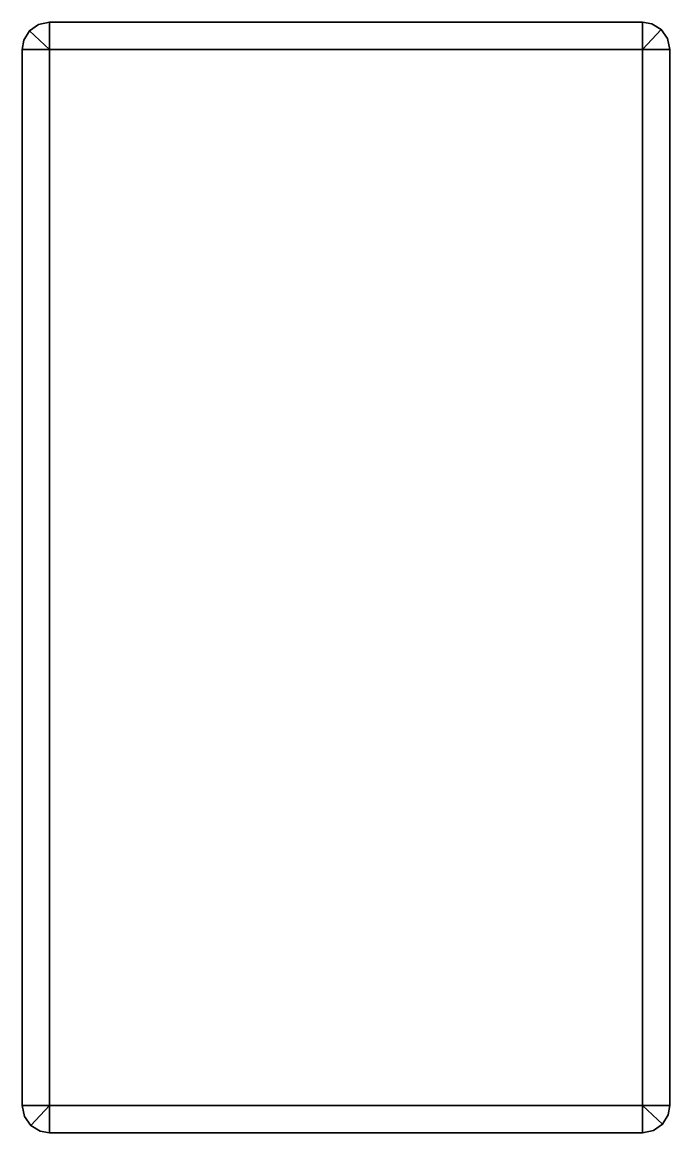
# Model space of a CAD drawing. Extents: x -3 to 87.8, y -49.1 to 16.1.
# Drawn here: x -2.95 to 2.95, y -5.06 to 5.06 of the extents above; entities that cross this region are included whole.
import ezdxf

# ---------------------------------------------------------------- set-up
doc = ezdxf.new("R2010")
doc.units = 0
for name, color, linetype in [('0-THE_FOOL', 253, 'CONTINUOUS'), ('1-THE_MAGICIAN', 253, 'CONTINUOUS'), ('10-WHEEL_OF_FORTUNE', 253, 'CONTINUOUS'), ('11-JUSTICE', 253, 'CONTINUOUS'), ('12-THE_HANGED_MAN', 253, 'CONTINUOUS'), ('13-DEATH', 253, 'CONTINUOUS'), ('14-TEMPERANCE', 253, 'CONTINUOUS'), ('15-THE_DEVIL', 253, 'CONTINUOUS'), ('16-THE_TOWER', 253, 'CONTINUOUS'), ('17-THE_STAR', 253, 'CONTINUOUS'), ('18-THE_MOON', 253, 'CONTINUOUS'), ('19-THE_SUN', 253, 'CONTINUOUS'), ('2-THE_HIGH_PRIESTESS', 253, 'CONTINUOUS'), ('20-JUDGEMENT', 253, 'CONTINUOUS'), ('3-THE_EMPRESS', 253, 'CONTINUOUS'), ('4-THE_EMPEROR', 253, 'CONTINUOUS'), ('5-THE_HIEROPHANT', 253, 'CONTINUOUS'), ('6-THE_LOVERS', 253, 'CONTINUOUS'), ('7-THE_CHARIOT', 253, 'CONTINUOUS'), ('8-STRENGTH', 253, 'CONTINUOUS'), ('9-THE_HERMIT', 253, 'CONTINUOUS')]:
    doc.layers.add(name, color=color, linetype=linetype)

msp = doc.modelspace()

# ---------------------------------------------------------------- meshes
at = {"layer": '0-THE_FOOL'}
mesh = msp.add_polyface(dxfattribs=at)
corners = [(-2.7, -5.0615, 0.03), (-2.9288, -4.9125, 0.03), (2.8714, 4.9937), (2.7865, 5.0462), (2.7, -5.0615, 0.03), (-2.8822, 4.9829, 0.03), (-2.7, 5.0615), (-2.801, 5.0403), (-2.8822, 4.9829), (-2.9347, 4.898), (2.801, -5.0403, 0.03), (2.8822, -4.9829, 0.03), (2.9347, -4.898, 0.03), (-2.8714, -4.9937, 0.03), (2.95, 4.8115), (-2.7865, -5.0462), (-2.7, -5.0615), (2.9288, 4.9125), (2.7, 5.0615), (-2.95, 4.8115, 0.03), (2.8822, -4.9829), (2.9347, -4.898), (-2.95, 4.8115), (2.95, -4.8115, 0.03), (-2.95, -4.8115), (-2.9288, -4.9125), (-2.8714, -4.9937), (2.7865, 5.0462, 0.03), (2.7, 5.0615, 0.03), (-2.9347, 4.898, 0.03), (-2.7865, -5.0462, 0.03), (-2.801, 5.0403, 0.03), (2.7, -5.0615), (2.801, -5.0403), (2.95, -4.8115), (2.95, 4.8115, 0.03), (-2.95, -4.8115, 0.03), (2.9288, 4.9125, 0.03), (2.8714, 4.9937, 0.03), (-2.7, 5.0615, 0.03), (2.7, 4.8115), (2.7, 4.8115, 0.03), (2.7, -4.8115, 0.03), (2.7, -4.8115), (-2.7, 4.8115, 0.03), (-2.7, 4.8115), (-2.7, -4.8115), (-2.7, -4.8115, 0.03)]
mesh.append_faces([[corners[k] for k in face] for face in [(14, 35, 37, 17), (17, 37, 38, 2), (2, 38, 27, 3), (3, 27, 28, 18), (18, 28, 39, 6), (45, 22, 24, 46), (6, 39, 31, 7), (7, 31, 5, 8), (8, 5, 29, 9), (9, 29, 19, 22), (22, 19, 36, 24), (37, 35, 41, 38), (24, 36, 1, 25), (25, 1, 13, 26), (26, 13, 30, 15), (15, 30, 0, 16), (16, 0, 4, 32), (41, 28, 27, 38), (32, 4, 10, 33), (33, 10, 11, 20), (20, 11, 12, 21), (21, 12, 23, 34), (34, 23, 35, 14), (43, 34, 14, 40), (40, 2, 3, 18), (42, 47, 44, 41), (46, 43, 40, 45), (43, 32, 33, 20), (43, 20, 21, 34), (18, 6, 45, 40), (47, 36, 19, 44), (44, 19, 29, 5), (41, 44, 39, 28), (44, 5, 31, 39), (40, 14, 17, 2), (46, 26, 15, 16), (42, 23, 12, 11), (43, 46, 16, 32), (46, 24, 25, 26), (35, 23, 42, 41), (42, 11, 10, 4), (4, 0, 47, 42), (45, 6, 7, 8), (45, 8, 9, 22), (47, 0, 30, 13), (47, 13, 1, 36)]])
at = {"layer": '1-THE_MAGICIAN'}
mesh = msp.add_polyface(dxfattribs=at)
corners = [(-2.7, -5.0615, 0.03), (-2.9288, -4.9125, 0.03), (2.8714, 4.9937), (2.7865, 5.0462), (2.7, -5.0615, 0.03), (-2.8822, 4.9829, 0.03), (-2.7, 5.0615), (-2.801, 5.0403), (-2.8822, 4.9829), (-2.9347, 4.898), (2.801, -5.0403, 0.03), (2.8822, -4.9829, 0.03), (2.9347, -4.898, 0.03), (-2.8714, -4.9937, 0.03), (2.95, 4.8115), (-2.7865, -5.0462), (-2.7, -5.0615), (2.9288, 4.9125), (2.7, 5.0615), (-2.95, 4.8115, 0.03), (2.8822, -4.9829), (2.9347, -4.898), (-2.95, 4.8115), (2.95, -4.8115, 0.03), (-2.95, -4.8115), (-2.9288, -4.9125), (-2.8714, -4.9937), (2.7865, 5.0462, 0.03), (2.7, 5.0615, 0.03), (-2.9347, 4.898, 0.03), (-2.7865, -5.0462, 0.03), (-2.801, 5.0403, 0.03), (2.7, -5.0615), (2.801, -5.0403), (2.95, -4.8115), (2.95, 4.8115, 0.03), (-2.95, -4.8115, 0.03), (2.9288, 4.9125, 0.03), (2.8714, 4.9937, 0.03), (-2.7, 5.0615, 0.03), (2.7, 4.8115), (2.7, 4.8115, 0.03), (2.7, -4.8115, 0.03), (2.7, -4.8115), (-2.7, 4.8115, 0.03), (-2.7, 4.8115), (-2.7, -4.8115), (-2.7, -4.8115, 0.03)]
mesh.append_faces([[corners[k] for k in face] for face in [(14, 35, 37, 17), (17, 37, 38, 2), (2, 38, 27, 3), (3, 27, 28, 18), (18, 28, 39, 6), (45, 22, 24, 46), (6, 39, 31, 7), (7, 31, 5, 8), (8, 5, 29, 9), (9, 29, 19, 22), (22, 19, 36, 24), (37, 35, 41, 38), (24, 36, 1, 25), (25, 1, 13, 26), (26, 13, 30, 15), (15, 30, 0, 16), (16, 0, 4, 32), (41, 28, 27, 38), (32, 4, 10, 33), (33, 10, 11, 20), (20, 11, 12, 21), (21, 12, 23, 34), (34, 23, 35, 14), (43, 34, 14, 40), (40, 2, 3, 18), (42, 47, 44, 41), (46, 43, 40, 45), (43, 32, 33, 20), (43, 20, 21, 34), (18, 6, 45, 40), (47, 36, 19, 44), (44, 19, 29, 5), (41, 44, 39, 28), (44, 5, 31, 39), (40, 14, 17, 2), (46, 26, 15, 16), (42, 23, 12, 11), (43, 46, 16, 32), (46, 24, 25, 26), (35, 23, 42, 41), (42, 11, 10, 4), (4, 0, 47, 42), (45, 6, 7, 8), (45, 8, 9, 22), (47, 0, 30, 13), (47, 13, 1, 36)]])
at = {"layer": '10-WHEEL_OF_FORTUNE'}
mesh = msp.add_polyface(dxfattribs=at)
corners = [(-2.7, -5.0615, 0.03), (-2.9288, -4.9125, 0.03), (2.8714, 4.9937), (2.7865, 5.0462), (2.7, -5.0615, 0.03), (-2.8822, 4.9829, 0.03), (-2.7, 5.0615), (-2.801, 5.0403), (-2.8822, 4.9829), (-2.9347, 4.898), (2.801, -5.0403, 0.03), (2.8822, -4.9829, 0.03), (2.9347, -4.898, 0.03), (-2.8714, -4.9937, 0.03), (2.95, 4.8115), (-2.7865, -5.0462), (-2.7, -5.0615), (2.9288, 4.9125), (2.7, 5.0615), (-2.95, 4.8115, 0.03), (2.8822, -4.9829), (2.9347, -4.898), (-2.95, 4.8115), (2.95, -4.8115, 0.03), (-2.95, -4.8115), (-2.9288, -4.9125), (-2.8714, -4.9937), (2.7865, 5.0462, 0.03), (2.7, 5.0615, 0.03), (-2.9347, 4.898, 0.03), (-2.7865, -5.0462, 0.03), (-2.801, 5.0403, 0.03), (2.7, -5.0615), (2.801, -5.0403), (2.95, -4.8115), (2.95, 4.8115, 0.03), (-2.95, -4.8115, 0.03), (2.9288, 4.9125, 0.03), (2.8714, 4.9937, 0.03), (-2.7, 5.0615, 0.03), (2.7, 4.8115), (2.7, 4.8115, 0.03), (2.7, -4.8115, 0.03), (2.7, -4.8115), (-2.7, 4.8115, 0.03), (-2.7, 4.8115), (-2.7, -4.8115), (-2.7, -4.8115, 0.03)]
mesh.append_faces([[corners[k] for k in face] for face in [(14, 35, 37, 17), (17, 37, 38, 2), (2, 38, 27, 3), (3, 27, 28, 18), (18, 28, 39, 6), (45, 22, 24, 46), (6, 39, 31, 7), (7, 31, 5, 8), (8, 5, 29, 9), (9, 29, 19, 22), (22, 19, 36, 24), (37, 35, 41, 38), (24, 36, 1, 25), (25, 1, 13, 26), (26, 13, 30, 15), (15, 30, 0, 16), (16, 0, 4, 32), (41, 28, 27, 38), (32, 4, 10, 33), (33, 10, 11, 20), (20, 11, 12, 21), (21, 12, 23, 34), (34, 23, 35, 14), (43, 34, 14, 40), (40, 2, 3, 18), (42, 47, 44, 41), (46, 43, 40, 45), (43, 32, 33, 20), (43, 20, 21, 34), (18, 6, 45, 40), (47, 36, 19, 44), (44, 19, 29, 5), (41, 44, 39, 28), (44, 5, 31, 39), (40, 14, 17, 2), (46, 26, 15, 16), (42, 23, 12, 11), (43, 46, 16, 32), (46, 24, 25, 26), (35, 23, 42, 41), (42, 11, 10, 4), (4, 0, 47, 42), (45, 6, 7, 8), (45, 8, 9, 22), (47, 0, 30, 13), (47, 13, 1, 36)]])
at = {"layer": '11-JUSTICE'}
mesh = msp.add_polyface(dxfattribs=at)
corners = [(-2.7, -5.0615, 0.03), (-2.9288, -4.9125, 0.03), (2.8714, 4.9937), (2.7865, 5.0462), (2.7, -5.0615, 0.03), (-2.8822, 4.9829, 0.03), (-2.7, 5.0615), (-2.801, 5.0403), (-2.8822, 4.9829), (-2.9347, 4.898), (2.801, -5.0403, 0.03), (2.8822, -4.9829, 0.03), (2.9347, -4.898, 0.03), (-2.8714, -4.9937, 0.03), (2.95, 4.8115), (-2.7865, -5.0462), (-2.7, -5.0615), (2.9288, 4.9125), (2.7, 5.0615), (-2.95, 4.8115, 0.03), (2.8822, -4.9829), (2.9347, -4.898), (-2.95, 4.8115), (2.95, -4.8115, 0.03), (-2.95, -4.8115), (-2.9288, -4.9125), (-2.8714, -4.9937), (2.7865, 5.0462, 0.03), (2.7, 5.0615, 0.03), (-2.9347, 4.898, 0.03), (-2.7865, -5.0462, 0.03), (-2.801, 5.0403, 0.03), (2.7, -5.0615), (2.801, -5.0403), (2.95, -4.8115), (2.95, 4.8115, 0.03), (-2.95, -4.8115, 0.03), (2.9288, 4.9125, 0.03), (2.8714, 4.9937, 0.03), (-2.7, 5.0615, 0.03), (2.7, 4.8115), (2.7, 4.8115, 0.03), (2.7, -4.8115, 0.03), (2.7, -4.8115), (-2.7, 4.8115, 0.03), (-2.7, 4.8115), (-2.7, -4.8115), (-2.7, -4.8115, 0.03)]
mesh.append_faces([[corners[k] for k in face] for face in [(14, 35, 37, 17), (17, 37, 38, 2), (2, 38, 27, 3), (3, 27, 28, 18), (18, 28, 39, 6), (45, 22, 24, 46), (6, 39, 31, 7), (7, 31, 5, 8), (8, 5, 29, 9), (9, 29, 19, 22), (22, 19, 36, 24), (37, 35, 41, 38), (24, 36, 1, 25), (25, 1, 13, 26), (26, 13, 30, 15), (15, 30, 0, 16), (16, 0, 4, 32), (41, 28, 27, 38), (32, 4, 10, 33), (33, 10, 11, 20), (20, 11, 12, 21), (21, 12, 23, 34), (34, 23, 35, 14), (43, 34, 14, 40), (40, 2, 3, 18), (42, 47, 44, 41), (46, 43, 40, 45), (43, 32, 33, 20), (43, 20, 21, 34), (18, 6, 45, 40), (47, 36, 19, 44), (44, 19, 29, 5), (41, 44, 39, 28), (44, 5, 31, 39), (40, 14, 17, 2), (46, 26, 15, 16), (42, 23, 12, 11), (43, 46, 16, 32), (46, 24, 25, 26), (35, 23, 42, 41), (42, 11, 10, 4), (4, 0, 47, 42), (45, 6, 7, 8), (45, 8, 9, 22), (47, 0, 30, 13), (47, 13, 1, 36)]])
at = {"layer": '12-THE_HANGED_MAN'}
mesh = msp.add_polyface(dxfattribs=at)
corners = [(-2.7, -5.0615, 0.03), (-2.9288, -4.9125, 0.03), (2.8714, 4.9937), (2.7865, 5.0462), (2.7, -5.0615, 0.03), (-2.8822, 4.9829, 0.03), (-2.7, 5.0615), (-2.801, 5.0403), (-2.8822, 4.9829), (-2.9347, 4.898), (2.801, -5.0403, 0.03), (2.8822, -4.9829, 0.03), (2.9347, -4.898, 0.03), (-2.8714, -4.9937, 0.03), (2.95, 4.8115), (-2.7865, -5.0462), (-2.7, -5.0615), (2.9288, 4.9125), (2.7, 5.0615), (-2.95, 4.8115, 0.03), (2.8822, -4.9829), (2.9347, -4.898), (-2.95, 4.8115), (2.95, -4.8115, 0.03), (-2.95, -4.8115), (-2.9288, -4.9125), (-2.8714, -4.9937), (2.7865, 5.0462, 0.03), (2.7, 5.0615, 0.03), (-2.9347, 4.898, 0.03), (-2.7865, -5.0462, 0.03), (-2.801, 5.0403, 0.03), (2.7, -5.0615), (2.801, -5.0403), (2.95, -4.8115), (2.95, 4.8115, 0.03), (-2.95, -4.8115, 0.03), (2.9288, 4.9125, 0.03), (2.8714, 4.9937, 0.03), (-2.7, 5.0615, 0.03), (2.7, 4.8115), (2.7, 4.8115, 0.03), (2.7, -4.8115, 0.03), (2.7, -4.8115), (-2.7, 4.8115, 0.03), (-2.7, 4.8115), (-2.7, -4.8115), (-2.7, -4.8115, 0.03)]
mesh.append_faces([[corners[k] for k in face] for face in [(14, 35, 37, 17), (17, 37, 38, 2), (2, 38, 27, 3), (3, 27, 28, 18), (18, 28, 39, 6), (45, 22, 24, 46), (6, 39, 31, 7), (7, 31, 5, 8), (8, 5, 29, 9), (9, 29, 19, 22), (22, 19, 36, 24), (37, 35, 41, 38), (24, 36, 1, 25), (25, 1, 13, 26), (26, 13, 30, 15), (15, 30, 0, 16), (16, 0, 4, 32), (41, 28, 27, 38), (32, 4, 10, 33), (33, 10, 11, 20), (20, 11, 12, 21), (21, 12, 23, 34), (34, 23, 35, 14), (43, 34, 14, 40), (40, 2, 3, 18), (42, 47, 44, 41), (46, 43, 40, 45), (43, 32, 33, 20), (43, 20, 21, 34), (18, 6, 45, 40), (47, 36, 19, 44), (44, 19, 29, 5), (41, 44, 39, 28), (44, 5, 31, 39), (40, 14, 17, 2), (46, 26, 15, 16), (42, 23, 12, 11), (43, 46, 16, 32), (46, 24, 25, 26), (35, 23, 42, 41), (42, 11, 10, 4), (4, 0, 47, 42), (45, 6, 7, 8), (45, 8, 9, 22), (47, 0, 30, 13), (47, 13, 1, 36)]])
at = {"layer": '13-DEATH'}
mesh = msp.add_polyface(dxfattribs=at)
corners = [(-2.7, -5.0615, 0.03), (-2.9288, -4.9125, 0.03), (2.8714, 4.9937), (2.7865, 5.0462), (2.7, -5.0615, 0.03), (-2.8822, 4.9829, 0.03), (-2.7, 5.0615), (-2.801, 5.0403), (-2.8822, 4.9829), (-2.9347, 4.898), (2.801, -5.0403, 0.03), (2.8822, -4.9829, 0.03), (2.9347, -4.898, 0.03), (-2.8714, -4.9937, 0.03), (2.95, 4.8115), (-2.7865, -5.0462), (-2.7, -5.0615), (2.9288, 4.9125), (2.7, 5.0615), (-2.95, 4.8115, 0.03), (2.8822, -4.9829), (2.9347, -4.898), (-2.95, 4.8115), (2.95, -4.8115, 0.03), (-2.95, -4.8115), (-2.9288, -4.9125), (-2.8714, -4.9937), (2.7865, 5.0462, 0.03), (2.7, 5.0615, 0.03), (-2.9347, 4.898, 0.03), (-2.7865, -5.0462, 0.03), (-2.801, 5.0403, 0.03), (2.7, -5.0615), (2.801, -5.0403), (2.95, -4.8115), (2.95, 4.8115, 0.03), (-2.95, -4.8115, 0.03), (2.9288, 4.9125, 0.03), (2.8714, 4.9937, 0.03), (-2.7, 5.0615, 0.03), (2.7, 4.8115), (2.7, 4.8115, 0.03), (2.7, -4.8115, 0.03), (2.7, -4.8115), (-2.7, 4.8115, 0.03), (-2.7, 4.8115), (-2.7, -4.8115), (-2.7, -4.8115, 0.03)]
mesh.append_faces([[corners[k] for k in face] for face in [(14, 35, 37, 17), (17, 37, 38, 2), (2, 38, 27, 3), (3, 27, 28, 18), (18, 28, 39, 6), (45, 22, 24, 46), (6, 39, 31, 7), (7, 31, 5, 8), (8, 5, 29, 9), (9, 29, 19, 22), (22, 19, 36, 24), (37, 35, 41, 38), (24, 36, 1, 25), (25, 1, 13, 26), (26, 13, 30, 15), (15, 30, 0, 16), (16, 0, 4, 32), (41, 28, 27, 38), (32, 4, 10, 33), (33, 10, 11, 20), (20, 11, 12, 21), (21, 12, 23, 34), (34, 23, 35, 14), (43, 34, 14, 40), (40, 2, 3, 18), (42, 47, 44, 41), (46, 43, 40, 45), (43, 32, 33, 20), (43, 20, 21, 34), (18, 6, 45, 40), (47, 36, 19, 44), (44, 19, 29, 5), (41, 44, 39, 28), (44, 5, 31, 39), (40, 14, 17, 2), (46, 26, 15, 16), (42, 23, 12, 11), (43, 46, 16, 32), (46, 24, 25, 26), (35, 23, 42, 41), (42, 11, 10, 4), (4, 0, 47, 42), (45, 6, 7, 8), (45, 8, 9, 22), (47, 0, 30, 13), (47, 13, 1, 36)]])
at = {"layer": '14-TEMPERANCE'}
mesh = msp.add_polyface(dxfattribs=at)
corners = [(-2.7, -5.0615, 0.03), (-2.9288, -4.9125, 0.03), (2.8714, 4.9937), (2.7865, 5.0462), (2.7, -5.0615, 0.03), (-2.8822, 4.9829, 0.03), (-2.7, 5.0615), (-2.801, 5.0403), (-2.8822, 4.9829), (-2.9347, 4.898), (2.801, -5.0403, 0.03), (2.8822, -4.9829, 0.03), (2.9347, -4.898, 0.03), (-2.8714, -4.9937, 0.03), (2.95, 4.8115), (-2.7865, -5.0462), (-2.7, -5.0615), (2.9288, 4.9125), (2.7, 5.0615), (-2.95, 4.8115, 0.03), (2.8822, -4.9829), (2.9347, -4.898), (-2.95, 4.8115), (2.95, -4.8115, 0.03), (-2.95, -4.8115), (-2.9288, -4.9125), (-2.8714, -4.9937), (2.7865, 5.0462, 0.03), (2.7, 5.0615, 0.03), (-2.9347, 4.898, 0.03), (-2.7865, -5.0462, 0.03), (-2.801, 5.0403, 0.03), (2.7, -5.0615), (2.801, -5.0403), (2.95, -4.8115), (2.95, 4.8115, 0.03), (-2.95, -4.8115, 0.03), (2.9288, 4.9125, 0.03), (2.8714, 4.9937, 0.03), (-2.7, 5.0615, 0.03), (2.7, 4.8115), (2.7, 4.8115, 0.03), (2.7, -4.8115, 0.03), (2.7, -4.8115), (-2.7, 4.8115, 0.03), (-2.7, 4.8115), (-2.7, -4.8115), (-2.7, -4.8115, 0.03)]
mesh.append_faces([[corners[k] for k in face] for face in [(14, 35, 37, 17), (17, 37, 38, 2), (2, 38, 27, 3), (3, 27, 28, 18), (18, 28, 39, 6), (45, 22, 24, 46), (6, 39, 31, 7), (7, 31, 5, 8), (8, 5, 29, 9), (9, 29, 19, 22), (22, 19, 36, 24), (37, 35, 41, 38), (24, 36, 1, 25), (25, 1, 13, 26), (26, 13, 30, 15), (15, 30, 0, 16), (16, 0, 4, 32), (41, 28, 27, 38), (32, 4, 10, 33), (33, 10, 11, 20), (20, 11, 12, 21), (21, 12, 23, 34), (34, 23, 35, 14), (43, 34, 14, 40), (40, 2, 3, 18), (42, 47, 44, 41), (46, 43, 40, 45), (43, 32, 33, 20), (43, 20, 21, 34), (18, 6, 45, 40), (47, 36, 19, 44), (44, 19, 29, 5), (41, 44, 39, 28), (44, 5, 31, 39), (40, 14, 17, 2), (46, 26, 15, 16), (42, 23, 12, 11), (43, 46, 16, 32), (46, 24, 25, 26), (35, 23, 42, 41), (42, 11, 10, 4), (4, 0, 47, 42), (45, 6, 7, 8), (45, 8, 9, 22), (47, 0, 30, 13), (47, 13, 1, 36)]])
at = {"layer": '15-THE_DEVIL'}
mesh = msp.add_polyface(dxfattribs=at)
corners = [(-2.7, -5.0615, 0.03), (-2.9288, -4.9125, 0.03), (2.8714, 4.9937), (2.7865, 5.0462), (2.7, -5.0615, 0.03), (-2.8822, 4.9829, 0.03), (-2.7, 5.0615), (-2.801, 5.0403), (-2.8822, 4.9829), (-2.9347, 4.898), (2.801, -5.0403, 0.03), (2.8822, -4.9829, 0.03), (2.9347, -4.898, 0.03), (-2.8714, -4.9937, 0.03), (2.95, 4.8115), (-2.7865, -5.0462), (-2.7, -5.0615), (2.9288, 4.9125), (2.7, 5.0615), (-2.95, 4.8115, 0.03), (2.8822, -4.9829), (2.9347, -4.898), (-2.95, 4.8115), (2.95, -4.8115, 0.03), (-2.95, -4.8115), (-2.9288, -4.9125), (-2.8714, -4.9937), (2.7865, 5.0462, 0.03), (2.7, 5.0615, 0.03), (-2.9347, 4.898, 0.03), (-2.7865, -5.0462, 0.03), (-2.801, 5.0403, 0.03), (2.7, -5.0615), (2.801, -5.0403), (2.95, -4.8115), (2.95, 4.8115, 0.03), (-2.95, -4.8115, 0.03), (2.9288, 4.9125, 0.03), (2.8714, 4.9937, 0.03), (-2.7, 5.0615, 0.03), (2.7, 4.8115), (2.7, 4.8115, 0.03), (2.7, -4.8115, 0.03), (2.7, -4.8115), (-2.7, 4.8115, 0.03), (-2.7, 4.8115), (-2.7, -4.8115), (-2.7, -4.8115, 0.03)]
mesh.append_faces([[corners[k] for k in face] for face in [(14, 35, 37, 17), (17, 37, 38, 2), (2, 38, 27, 3), (3, 27, 28, 18), (18, 28, 39, 6), (45, 22, 24, 46), (6, 39, 31, 7), (7, 31, 5, 8), (8, 5, 29, 9), (9, 29, 19, 22), (22, 19, 36, 24), (37, 35, 41, 38), (24, 36, 1, 25), (25, 1, 13, 26), (26, 13, 30, 15), (15, 30, 0, 16), (16, 0, 4, 32), (41, 28, 27, 38), (32, 4, 10, 33), (33, 10, 11, 20), (20, 11, 12, 21), (21, 12, 23, 34), (34, 23, 35, 14), (43, 34, 14, 40), (40, 2, 3, 18), (42, 47, 44, 41), (46, 43, 40, 45), (43, 32, 33, 20), (43, 20, 21, 34), (18, 6, 45, 40), (47, 36, 19, 44), (44, 19, 29, 5), (41, 44, 39, 28), (44, 5, 31, 39), (40, 14, 17, 2), (46, 26, 15, 16), (42, 23, 12, 11), (43, 46, 16, 32), (46, 24, 25, 26), (35, 23, 42, 41), (42, 11, 10, 4), (4, 0, 47, 42), (45, 6, 7, 8), (45, 8, 9, 22), (47, 0, 30, 13), (47, 13, 1, 36)]])
at = {"layer": '16-THE_TOWER'}
mesh = msp.add_polyface(dxfattribs=at)
corners = [(-2.7, -5.0615, 0.03), (-2.9288, -4.9125, 0.03), (2.8714, 4.9937), (2.7865, 5.0462), (2.7, -5.0615, 0.03), (-2.8822, 4.9829, 0.03), (-2.7, 5.0615), (-2.801, 5.0403), (-2.8822, 4.9829), (-2.9347, 4.898), (2.801, -5.0403, 0.03), (2.8822, -4.9829, 0.03), (2.9347, -4.898, 0.03), (-2.8714, -4.9937, 0.03), (2.95, 4.8115), (-2.7865, -5.0462), (-2.7, -5.0615), (2.9288, 4.9125), (2.7, 5.0615), (-2.95, 4.8115, 0.03), (2.8822, -4.9829), (2.9347, -4.898), (-2.95, 4.8115), (2.95, -4.8115, 0.03), (-2.95, -4.8115), (-2.9288, -4.9125), (-2.8714, -4.9937), (2.7865, 5.0462, 0.03), (2.7, 5.0615, 0.03), (-2.9347, 4.898, 0.03), (-2.7865, -5.0462, 0.03), (-2.801, 5.0403, 0.03), (2.7, -5.0615), (2.801, -5.0403), (2.95, -4.8115), (2.95, 4.8115, 0.03), (-2.95, -4.8115, 0.03), (2.9288, 4.9125, 0.03), (2.8714, 4.9937, 0.03), (-2.7, 5.0615, 0.03), (2.7, 4.8115), (2.7, 4.8115, 0.03), (2.7, -4.8115, 0.03), (2.7, -4.8115), (-2.7, 4.8115, 0.03), (-2.7, 4.8115), (-2.7, -4.8115), (-2.7, -4.8115, 0.03)]
mesh.append_faces([[corners[k] for k in face] for face in [(14, 35, 37, 17), (17, 37, 38, 2), (2, 38, 27, 3), (3, 27, 28, 18), (18, 28, 39, 6), (45, 22, 24, 46), (6, 39, 31, 7), (7, 31, 5, 8), (8, 5, 29, 9), (9, 29, 19, 22), (22, 19, 36, 24), (37, 35, 41, 38), (24, 36, 1, 25), (25, 1, 13, 26), (26, 13, 30, 15), (15, 30, 0, 16), (16, 0, 4, 32), (41, 28, 27, 38), (32, 4, 10, 33), (33, 10, 11, 20), (20, 11, 12, 21), (21, 12, 23, 34), (34, 23, 35, 14), (43, 34, 14, 40), (40, 2, 3, 18), (42, 47, 44, 41), (46, 43, 40, 45), (43, 32, 33, 20), (43, 20, 21, 34), (18, 6, 45, 40), (47, 36, 19, 44), (44, 19, 29, 5), (41, 44, 39, 28), (44, 5, 31, 39), (40, 14, 17, 2), (46, 26, 15, 16), (42, 23, 12, 11), (43, 46, 16, 32), (46, 24, 25, 26), (35, 23, 42, 41), (42, 11, 10, 4), (4, 0, 47, 42), (45, 6, 7, 8), (45, 8, 9, 22), (47, 0, 30, 13), (47, 13, 1, 36)]])
at = {"layer": '17-THE_STAR'}
mesh = msp.add_polyface(dxfattribs=at)
corners = [(-2.7, -5.0615, 0.03), (-2.9288, -4.9125, 0.03), (2.8714, 4.9937), (2.7865, 5.0462), (2.7, -5.0615, 0.03), (-2.8822, 4.9829, 0.03), (-2.7, 5.0615), (-2.801, 5.0403), (-2.8822, 4.9829), (-2.9347, 4.898), (2.801, -5.0403, 0.03), (2.8822, -4.9829, 0.03), (2.9347, -4.898, 0.03), (-2.8714, -4.9937, 0.03), (2.95, 4.8115), (-2.7865, -5.0462), (-2.7, -5.0615), (2.9288, 4.9125), (2.7, 5.0615), (-2.95, 4.8115, 0.03), (2.8822, -4.9829), (2.9347, -4.898), (-2.95, 4.8115), (2.95, -4.8115, 0.03), (-2.95, -4.8115), (-2.9288, -4.9125), (-2.8714, -4.9937), (2.7865, 5.0462, 0.03), (2.7, 5.0615, 0.03), (-2.9347, 4.898, 0.03), (-2.7865, -5.0462, 0.03), (-2.801, 5.0403, 0.03), (2.7, -5.0615), (2.801, -5.0403), (2.95, -4.8115), (2.95, 4.8115, 0.03), (-2.95, -4.8115, 0.03), (2.9288, 4.9125, 0.03), (2.8714, 4.9937, 0.03), (-2.7, 5.0615, 0.03), (2.7, 4.8115), (2.7, 4.8115, 0.03), (2.7, -4.8115, 0.03), (2.7, -4.8115), (-2.7, 4.8115, 0.03), (-2.7, 4.8115), (-2.7, -4.8115), (-2.7, -4.8115, 0.03)]
mesh.append_faces([[corners[k] for k in face] for face in [(14, 35, 37, 17), (17, 37, 38, 2), (2, 38, 27, 3), (3, 27, 28, 18), (18, 28, 39, 6), (45, 22, 24, 46), (6, 39, 31, 7), (7, 31, 5, 8), (8, 5, 29, 9), (9, 29, 19, 22), (22, 19, 36, 24), (37, 35, 41, 38), (24, 36, 1, 25), (25, 1, 13, 26), (26, 13, 30, 15), (15, 30, 0, 16), (16, 0, 4, 32), (41, 28, 27, 38), (32, 4, 10, 33), (33, 10, 11, 20), (20, 11, 12, 21), (21, 12, 23, 34), (34, 23, 35, 14), (43, 34, 14, 40), (40, 2, 3, 18), (42, 47, 44, 41), (46, 43, 40, 45), (43, 32, 33, 20), (43, 20, 21, 34), (18, 6, 45, 40), (47, 36, 19, 44), (44, 19, 29, 5), (41, 44, 39, 28), (44, 5, 31, 39), (40, 14, 17, 2), (46, 26, 15, 16), (42, 23, 12, 11), (43, 46, 16, 32), (46, 24, 25, 26), (35, 23, 42, 41), (42, 11, 10, 4), (4, 0, 47, 42), (45, 6, 7, 8), (45, 8, 9, 22), (47, 0, 30, 13), (47, 13, 1, 36)]])
at = {"layer": '18-THE_MOON'}
mesh = msp.add_polyface(dxfattribs=at)
corners = [(-2.7, -5.0615, 0.03), (-2.9288, -4.9125, 0.03), (2.8714, 4.9937), (2.7865, 5.0462), (2.7, -5.0615, 0.03), (-2.8822, 4.9829, 0.03), (-2.7, 5.0615), (-2.801, 5.0403), (-2.8822, 4.9829), (-2.9347, 4.898), (2.801, -5.0403, 0.03), (2.8822, -4.9829, 0.03), (2.9347, -4.898, 0.03), (-2.8714, -4.9937, 0.03), (2.95, 4.8115), (-2.7865, -5.0462), (-2.7, -5.0615), (2.9288, 4.9125), (2.7, 5.0615), (-2.95, 4.8115, 0.03), (2.8822, -4.9829), (2.9347, -4.898), (-2.95, 4.8115), (2.95, -4.8115, 0.03), (-2.95, -4.8115), (-2.9288, -4.9125), (-2.8714, -4.9937), (2.7865, 5.0462, 0.03), (2.7, 5.0615, 0.03), (-2.9347, 4.898, 0.03), (-2.7865, -5.0462, 0.03), (-2.801, 5.0403, 0.03), (2.7, -5.0615), (2.801, -5.0403), (2.95, -4.8115), (2.95, 4.8115, 0.03), (-2.95, -4.8115, 0.03), (2.9288, 4.9125, 0.03), (2.8714, 4.9937, 0.03), (-2.7, 5.0615, 0.03), (2.7, 4.8115), (2.7, 4.8115, 0.03), (2.7, -4.8115, 0.03), (2.7, -4.8115), (-2.7, 4.8115, 0.03), (-2.7, 4.8115), (-2.7, -4.8115), (-2.7, -4.8115, 0.03)]
mesh.append_faces([[corners[k] for k in face] for face in [(14, 35, 37, 17), (17, 37, 38, 2), (2, 38, 27, 3), (3, 27, 28, 18), (18, 28, 39, 6), (45, 22, 24, 46), (6, 39, 31, 7), (7, 31, 5, 8), (8, 5, 29, 9), (9, 29, 19, 22), (22, 19, 36, 24), (37, 35, 41, 38), (24, 36, 1, 25), (25, 1, 13, 26), (26, 13, 30, 15), (15, 30, 0, 16), (16, 0, 4, 32), (41, 28, 27, 38), (32, 4, 10, 33), (33, 10, 11, 20), (20, 11, 12, 21), (21, 12, 23, 34), (34, 23, 35, 14), (43, 34, 14, 40), (40, 2, 3, 18), (42, 47, 44, 41), (46, 43, 40, 45), (43, 32, 33, 20), (43, 20, 21, 34), (18, 6, 45, 40), (47, 36, 19, 44), (44, 19, 29, 5), (41, 44, 39, 28), (44, 5, 31, 39), (40, 14, 17, 2), (46, 26, 15, 16), (42, 23, 12, 11), (43, 46, 16, 32), (46, 24, 25, 26), (35, 23, 42, 41), (42, 11, 10, 4), (4, 0, 47, 42), (45, 6, 7, 8), (45, 8, 9, 22), (47, 0, 30, 13), (47, 13, 1, 36)]])
at = {"layer": '19-THE_SUN'}
mesh = msp.add_polyface(dxfattribs=at)
corners = [(-2.7, -5.0615, 0.03), (-2.9288, -4.9125, 0.03), (2.8714, 4.9937), (2.7865, 5.0462), (2.7, -5.0615, 0.03), (-2.8822, 4.9829, 0.03), (-2.7, 5.0615), (-2.801, 5.0403), (-2.8822, 4.9829), (-2.9347, 4.898), (2.801, -5.0403, 0.03), (2.8822, -4.9829, 0.03), (2.9347, -4.898, 0.03), (-2.8714, -4.9937, 0.03), (2.95, 4.8115), (-2.7865, -5.0462), (-2.7, -5.0615), (2.9288, 4.9125), (2.7, 5.0615), (-2.95, 4.8115, 0.03), (2.8822, -4.9829), (2.9347, -4.898), (-2.95, 4.8115), (2.95, -4.8115, 0.03), (-2.95, -4.8115), (-2.9288, -4.9125), (-2.8714, -4.9937), (2.7865, 5.0462, 0.03), (2.7, 5.0615, 0.03), (-2.9347, 4.898, 0.03), (-2.7865, -5.0462, 0.03), (-2.801, 5.0403, 0.03), (2.7, -5.0615), (2.801, -5.0403), (2.95, -4.8115), (2.95, 4.8115, 0.03), (-2.95, -4.8115, 0.03), (2.9288, 4.9125, 0.03), (2.8714, 4.9937, 0.03), (-2.7, 5.0615, 0.03), (2.7, 4.8115), (2.7, 4.8115, 0.03), (2.7, -4.8115, 0.03), (2.7, -4.8115), (-2.7, 4.8115, 0.03), (-2.7, 4.8115), (-2.7, -4.8115), (-2.7, -4.8115, 0.03)]
mesh.append_faces([[corners[k] for k in face] for face in [(14, 35, 37, 17), (17, 37, 38, 2), (2, 38, 27, 3), (3, 27, 28, 18), (18, 28, 39, 6), (45, 22, 24, 46), (6, 39, 31, 7), (7, 31, 5, 8), (8, 5, 29, 9), (9, 29, 19, 22), (22, 19, 36, 24), (37, 35, 41, 38), (24, 36, 1, 25), (25, 1, 13, 26), (26, 13, 30, 15), (15, 30, 0, 16), (16, 0, 4, 32), (41, 28, 27, 38), (32, 4, 10, 33), (33, 10, 11, 20), (20, 11, 12, 21), (21, 12, 23, 34), (34, 23, 35, 14), (43, 34, 14, 40), (40, 2, 3, 18), (42, 47, 44, 41), (46, 43, 40, 45), (43, 32, 33, 20), (43, 20, 21, 34), (18, 6, 45, 40), (47, 36, 19, 44), (44, 19, 29, 5), (41, 44, 39, 28), (44, 5, 31, 39), (40, 14, 17, 2), (46, 26, 15, 16), (42, 23, 12, 11), (43, 46, 16, 32), (46, 24, 25, 26), (35, 23, 42, 41), (42, 11, 10, 4), (4, 0, 47, 42), (45, 6, 7, 8), (45, 8, 9, 22), (47, 0, 30, 13), (47, 13, 1, 36)]])
at = {"layer": '2-THE_HIGH_PRIESTESS'}
mesh = msp.add_polyface(dxfattribs=at)
corners = [(-2.7, -5.0615, 0.03), (-2.9288, -4.9125, 0.03), (2.8714, 4.9937), (2.7865, 5.0462), (2.7, -5.0615, 0.03), (-2.8822, 4.9829, 0.03), (-2.7, 5.0615), (-2.801, 5.0403), (-2.8822, 4.9829), (-2.9347, 4.898), (2.801, -5.0403, 0.03), (2.8822, -4.9829, 0.03), (2.9347, -4.898, 0.03), (-2.8714, -4.9937, 0.03), (2.95, 4.8115), (-2.7865, -5.0462), (-2.7, -5.0615), (2.9288, 4.9125), (2.7, 5.0615), (-2.95, 4.8115, 0.03), (2.8822, -4.9829), (2.9347, -4.898), (-2.95, 4.8115), (2.95, -4.8115, 0.03), (-2.95, -4.8115), (-2.9288, -4.9125), (-2.8714, -4.9937), (2.7865, 5.0462, 0.03), (2.7, 5.0615, 0.03), (-2.9347, 4.898, 0.03), (-2.7865, -5.0462, 0.03), (-2.801, 5.0403, 0.03), (2.7, -5.0615), (2.801, -5.0403), (2.95, -4.8115), (2.95, 4.8115, 0.03), (-2.95, -4.8115, 0.03), (2.9288, 4.9125, 0.03), (2.8714, 4.9937, 0.03), (-2.7, 5.0615, 0.03), (2.7, 4.8115), (2.7, 4.8115, 0.03), (2.7, -4.8115, 0.03), (2.7, -4.8115), (-2.7, 4.8115, 0.03), (-2.7, 4.8115), (-2.7, -4.8115), (-2.7, -4.8115, 0.03)]
mesh.append_faces([[corners[k] for k in face] for face in [(14, 35, 37, 17), (17, 37, 38, 2), (2, 38, 27, 3), (3, 27, 28, 18), (18, 28, 39, 6), (45, 22, 24, 46), (6, 39, 31, 7), (7, 31, 5, 8), (8, 5, 29, 9), (9, 29, 19, 22), (22, 19, 36, 24), (37, 35, 41, 38), (24, 36, 1, 25), (25, 1, 13, 26), (26, 13, 30, 15), (15, 30, 0, 16), (16, 0, 4, 32), (41, 28, 27, 38), (32, 4, 10, 33), (33, 10, 11, 20), (20, 11, 12, 21), (21, 12, 23, 34), (34, 23, 35, 14), (43, 34, 14, 40), (40, 2, 3, 18), (42, 47, 44, 41), (46, 43, 40, 45), (43, 32, 33, 20), (43, 20, 21, 34), (18, 6, 45, 40), (47, 36, 19, 44), (44, 19, 29, 5), (41, 44, 39, 28), (44, 5, 31, 39), (40, 14, 17, 2), (46, 26, 15, 16), (42, 23, 12, 11), (43, 46, 16, 32), (46, 24, 25, 26), (35, 23, 42, 41), (42, 11, 10, 4), (4, 0, 47, 42), (45, 6, 7, 8), (45, 8, 9, 22), (47, 0, 30, 13), (47, 13, 1, 36)]])
at = {"layer": '20-JUDGEMENT'}
mesh = msp.add_polyface(dxfattribs=at)
corners = [(-2.7, -5.0615, 0.03), (-2.9288, -4.9125, 0.03), (2.8714, 4.9937), (2.7865, 5.0462), (2.7, -5.0615, 0.03), (-2.8822, 4.9829, 0.03), (-2.7, 5.0615), (-2.801, 5.0403), (-2.8822, 4.9829), (-2.9347, 4.898), (2.801, -5.0403, 0.03), (2.8822, -4.9829, 0.03), (2.9347, -4.898, 0.03), (-2.8714, -4.9937, 0.03), (2.95, 4.8115), (-2.7865, -5.0462), (-2.7, -5.0615), (2.9288, 4.9125), (2.7, 5.0615), (-2.95, 4.8115, 0.03), (2.8822, -4.9829), (2.9347, -4.898), (-2.95, 4.8115), (2.95, -4.8115, 0.03), (-2.95, -4.8115), (-2.9288, -4.9125), (-2.8714, -4.9937), (2.7865, 5.0462, 0.03), (2.7, 5.0615, 0.03), (-2.9347, 4.898, 0.03), (-2.7865, -5.0462, 0.03), (-2.801, 5.0403, 0.03), (2.7, -5.0615), (2.801, -5.0403), (2.95, -4.8115), (2.95, 4.8115, 0.03), (-2.95, -4.8115, 0.03), (2.9288, 4.9125, 0.03), (2.8714, 4.9937, 0.03), (-2.7, 5.0615, 0.03), (2.7, 4.8115), (2.7, 4.8115, 0.03), (2.7, -4.8115, 0.03), (2.7, -4.8115), (-2.7, 4.8115, 0.03), (-2.7, 4.8115), (-2.7, -4.8115), (-2.7, -4.8115, 0.03)]
mesh.append_faces([[corners[k] for k in face] for face in [(14, 35, 37, 17), (17, 37, 38, 2), (2, 38, 27, 3), (3, 27, 28, 18), (18, 28, 39, 6), (45, 22, 24, 46), (6, 39, 31, 7), (7, 31, 5, 8), (8, 5, 29, 9), (9, 29, 19, 22), (22, 19, 36, 24), (37, 35, 41, 38), (24, 36, 1, 25), (25, 1, 13, 26), (26, 13, 30, 15), (15, 30, 0, 16), (16, 0, 4, 32), (41, 28, 27, 38), (32, 4, 10, 33), (33, 10, 11, 20), (20, 11, 12, 21), (21, 12, 23, 34), (34, 23, 35, 14), (43, 34, 14, 40), (40, 2, 3, 18), (42, 47, 44, 41), (46, 43, 40, 45), (43, 32, 33, 20), (43, 20, 21, 34), (18, 6, 45, 40), (47, 36, 19, 44), (44, 19, 29, 5), (41, 44, 39, 28), (44, 5, 31, 39), (40, 14, 17, 2), (46, 26, 15, 16), (42, 23, 12, 11), (43, 46, 16, 32), (46, 24, 25, 26), (35, 23, 42, 41), (42, 11, 10, 4), (4, 0, 47, 42), (45, 6, 7, 8), (45, 8, 9, 22), (47, 0, 30, 13), (47, 13, 1, 36)]])
at = {"layer": '3-THE_EMPRESS'}
mesh = msp.add_polyface(dxfattribs=at)
corners = [(-2.7, -5.0615, 0.03), (-2.9288, -4.9125, 0.03), (2.8714, 4.9937), (2.7865, 5.0462), (2.7, -5.0615, 0.03), (-2.8822, 4.9829, 0.03), (-2.7, 5.0615), (-2.801, 5.0403), (-2.8822, 4.9829), (-2.9347, 4.898), (2.801, -5.0403, 0.03), (2.8822, -4.9829, 0.03), (2.9347, -4.898, 0.03), (-2.8714, -4.9937, 0.03), (2.95, 4.8115), (-2.7865, -5.0462), (-2.7, -5.0615), (2.9288, 4.9125), (2.7, 5.0615), (-2.95, 4.8115, 0.03), (2.8822, -4.9829), (2.9347, -4.898), (-2.95, 4.8115), (2.95, -4.8115, 0.03), (-2.95, -4.8115), (-2.9288, -4.9125), (-2.8714, -4.9937), (2.7865, 5.0462, 0.03), (2.7, 5.0615, 0.03), (-2.9347, 4.898, 0.03), (-2.7865, -5.0462, 0.03), (-2.801, 5.0403, 0.03), (2.7, -5.0615), (2.801, -5.0403), (2.95, -4.8115), (2.95, 4.8115, 0.03), (-2.95, -4.8115, 0.03), (2.9288, 4.9125, 0.03), (2.8714, 4.9937, 0.03), (-2.7, 5.0615, 0.03), (2.7, 4.8115), (2.7, 4.8115, 0.03), (2.7, -4.8115, 0.03), (2.7, -4.8115), (-2.7, 4.8115, 0.03), (-2.7, 4.8115), (-2.7, -4.8115), (-2.7, -4.8115, 0.03)]
mesh.append_faces([[corners[k] for k in face] for face in [(14, 35, 37, 17), (17, 37, 38, 2), (2, 38, 27, 3), (3, 27, 28, 18), (18, 28, 39, 6), (45, 22, 24, 46), (6, 39, 31, 7), (7, 31, 5, 8), (8, 5, 29, 9), (9, 29, 19, 22), (22, 19, 36, 24), (37, 35, 41, 38), (24, 36, 1, 25), (25, 1, 13, 26), (26, 13, 30, 15), (15, 30, 0, 16), (16, 0, 4, 32), (41, 28, 27, 38), (32, 4, 10, 33), (33, 10, 11, 20), (20, 11, 12, 21), (21, 12, 23, 34), (34, 23, 35, 14), (43, 34, 14, 40), (40, 2, 3, 18), (42, 47, 44, 41), (46, 43, 40, 45), (43, 32, 33, 20), (43, 20, 21, 34), (18, 6, 45, 40), (47, 36, 19, 44), (44, 19, 29, 5), (41, 44, 39, 28), (44, 5, 31, 39), (40, 14, 17, 2), (46, 26, 15, 16), (42, 23, 12, 11), (43, 46, 16, 32), (46, 24, 25, 26), (35, 23, 42, 41), (42, 11, 10, 4), (4, 0, 47, 42), (45, 6, 7, 8), (45, 8, 9, 22), (47, 0, 30, 13), (47, 13, 1, 36)]])
at = {"layer": '4-THE_EMPEROR'}
mesh = msp.add_polyface(dxfattribs=at)
corners = [(-2.7, -5.0615, 0.03), (-2.9288, -4.9125, 0.03), (2.8714, 4.9937), (2.7865, 5.0462), (2.7, -5.0615, 0.03), (-2.8822, 4.9829, 0.03), (-2.7, 5.0615), (-2.801, 5.0403), (-2.8822, 4.9829), (-2.9347, 4.898), (2.801, -5.0403, 0.03), (2.8822, -4.9829, 0.03), (2.9347, -4.898, 0.03), (-2.8714, -4.9937, 0.03), (2.95, 4.8115), (-2.7865, -5.0462), (-2.7, -5.0615), (2.9288, 4.9125), (2.7, 5.0615), (-2.95, 4.8115, 0.03), (2.8822, -4.9829), (2.9347, -4.898), (-2.95, 4.8115), (2.95, -4.8115, 0.03), (-2.95, -4.8115), (-2.9288, -4.9125), (-2.8714, -4.9937), (2.7865, 5.0462, 0.03), (2.7, 5.0615, 0.03), (-2.9347, 4.898, 0.03), (-2.7865, -5.0462, 0.03), (-2.801, 5.0403, 0.03), (2.7, -5.0615), (2.801, -5.0403), (2.95, -4.8115), (2.95, 4.8115, 0.03), (-2.95, -4.8115, 0.03), (2.9288, 4.9125, 0.03), (2.8714, 4.9937, 0.03), (-2.7, 5.0615, 0.03), (2.7, 4.8115), (2.7, 4.8115, 0.03), (2.7, -4.8115, 0.03), (2.7, -4.8115), (-2.7, 4.8115, 0.03), (-2.7, 4.8115), (-2.7, -4.8115), (-2.7, -4.8115, 0.03)]
mesh.append_faces([[corners[k] for k in face] for face in [(14, 35, 37, 17), (17, 37, 38, 2), (2, 38, 27, 3), (3, 27, 28, 18), (18, 28, 39, 6), (45, 22, 24, 46), (6, 39, 31, 7), (7, 31, 5, 8), (8, 5, 29, 9), (9, 29, 19, 22), (22, 19, 36, 24), (37, 35, 41, 38), (24, 36, 1, 25), (25, 1, 13, 26), (26, 13, 30, 15), (15, 30, 0, 16), (16, 0, 4, 32), (41, 28, 27, 38), (32, 4, 10, 33), (33, 10, 11, 20), (20, 11, 12, 21), (21, 12, 23, 34), (34, 23, 35, 14), (43, 34, 14, 40), (40, 2, 3, 18), (42, 47, 44, 41), (46, 43, 40, 45), (43, 32, 33, 20), (43, 20, 21, 34), (18, 6, 45, 40), (47, 36, 19, 44), (44, 19, 29, 5), (41, 44, 39, 28), (44, 5, 31, 39), (40, 14, 17, 2), (46, 26, 15, 16), (42, 23, 12, 11), (43, 46, 16, 32), (46, 24, 25, 26), (35, 23, 42, 41), (42, 11, 10, 4), (4, 0, 47, 42), (45, 6, 7, 8), (45, 8, 9, 22), (47, 0, 30, 13), (47, 13, 1, 36)]])
at = {"layer": '5-THE_HIEROPHANT'}
mesh = msp.add_polyface(dxfattribs=at)
corners = [(-2.7, -5.0615, 0.03), (-2.9288, -4.9125, 0.03), (2.8714, 4.9937), (2.7865, 5.0462), (2.7, -5.0615, 0.03), (-2.8822, 4.9829, 0.03), (-2.7, 5.0615), (-2.801, 5.0403), (-2.8822, 4.9829), (-2.9347, 4.898), (2.801, -5.0403, 0.03), (2.8822, -4.9829, 0.03), (2.9347, -4.898, 0.03), (-2.8714, -4.9937, 0.03), (2.95, 4.8115), (-2.7865, -5.0462), (-2.7, -5.0615), (2.9288, 4.9125), (2.7, 5.0615), (-2.95, 4.8115, 0.03), (2.8822, -4.9829), (2.9347, -4.898), (-2.95, 4.8115), (2.95, -4.8115, 0.03), (-2.95, -4.8115), (-2.9288, -4.9125), (-2.8714, -4.9937), (2.7865, 5.0462, 0.03), (2.7, 5.0615, 0.03), (-2.9347, 4.898, 0.03), (-2.7865, -5.0462, 0.03), (-2.801, 5.0403, 0.03), (2.7, -5.0615), (2.801, -5.0403), (2.95, -4.8115), (2.95, 4.8115, 0.03), (-2.95, -4.8115, 0.03), (2.9288, 4.9125, 0.03), (2.8714, 4.9937, 0.03), (-2.7, 5.0615, 0.03), (2.7, 4.8115), (2.7, 4.8115, 0.03), (2.7, -4.8115, 0.03), (2.7, -4.8115), (-2.7, 4.8115, 0.03), (-2.7, 4.8115), (-2.7, -4.8115), (-2.7, -4.8115, 0.03)]
mesh.append_faces([[corners[k] for k in face] for face in [(14, 35, 37, 17), (17, 37, 38, 2), (2, 38, 27, 3), (3, 27, 28, 18), (18, 28, 39, 6), (45, 22, 24, 46), (6, 39, 31, 7), (7, 31, 5, 8), (8, 5, 29, 9), (9, 29, 19, 22), (22, 19, 36, 24), (37, 35, 41, 38), (24, 36, 1, 25), (25, 1, 13, 26), (26, 13, 30, 15), (15, 30, 0, 16), (16, 0, 4, 32), (41, 28, 27, 38), (32, 4, 10, 33), (33, 10, 11, 20), (20, 11, 12, 21), (21, 12, 23, 34), (34, 23, 35, 14), (43, 34, 14, 40), (40, 2, 3, 18), (42, 47, 44, 41), (46, 43, 40, 45), (43, 32, 33, 20), (43, 20, 21, 34), (18, 6, 45, 40), (47, 36, 19, 44), (44, 19, 29, 5), (41, 44, 39, 28), (44, 5, 31, 39), (40, 14, 17, 2), (46, 26, 15, 16), (42, 23, 12, 11), (43, 46, 16, 32), (46, 24, 25, 26), (35, 23, 42, 41), (42, 11, 10, 4), (4, 0, 47, 42), (45, 6, 7, 8), (45, 8, 9, 22), (47, 0, 30, 13), (47, 13, 1, 36)]])
at = {"layer": '6-THE_LOVERS'}
mesh = msp.add_polyface(dxfattribs=at)
corners = [(-2.7, -5.0615, 0.03), (-2.9288, -4.9125, 0.03), (2.8714, 4.9937), (2.7865, 5.0462), (2.7, -5.0615, 0.03), (-2.8822, 4.9829, 0.03), (-2.7, 5.0615), (-2.801, 5.0403), (-2.8822, 4.9829), (-2.9347, 4.898), (2.801, -5.0403, 0.03), (2.8822, -4.9829, 0.03), (2.9347, -4.898, 0.03), (-2.8714, -4.9937, 0.03), (2.95, 4.8115), (-2.7865, -5.0462), (-2.7, -5.0615), (2.9288, 4.9125), (2.7, 5.0615), (-2.95, 4.8115, 0.03), (2.8822, -4.9829), (2.9347, -4.898), (-2.95, 4.8115), (2.95, -4.8115, 0.03), (-2.95, -4.8115), (-2.9288, -4.9125), (-2.8714, -4.9937), (2.7865, 5.0462, 0.03), (2.7, 5.0615, 0.03), (-2.9347, 4.898, 0.03), (-2.7865, -5.0462, 0.03), (-2.801, 5.0403, 0.03), (2.7, -5.0615), (2.801, -5.0403), (2.95, -4.8115), (2.95, 4.8115, 0.03), (-2.95, -4.8115, 0.03), (2.9288, 4.9125, 0.03), (2.8714, 4.9937, 0.03), (-2.7, 5.0615, 0.03), (2.7, 4.8115), (2.7, 4.8115, 0.03), (2.7, -4.8115, 0.03), (2.7, -4.8115), (-2.7, 4.8115, 0.03), (-2.7, 4.8115), (-2.7, -4.8115), (-2.7, -4.8115, 0.03)]
mesh.append_faces([[corners[k] for k in face] for face in [(14, 35, 37, 17), (17, 37, 38, 2), (2, 38, 27, 3), (3, 27, 28, 18), (18, 28, 39, 6), (45, 22, 24, 46), (6, 39, 31, 7), (7, 31, 5, 8), (8, 5, 29, 9), (9, 29, 19, 22), (22, 19, 36, 24), (37, 35, 41, 38), (24, 36, 1, 25), (25, 1, 13, 26), (26, 13, 30, 15), (15, 30, 0, 16), (16, 0, 4, 32), (41, 28, 27, 38), (32, 4, 10, 33), (33, 10, 11, 20), (20, 11, 12, 21), (21, 12, 23, 34), (34, 23, 35, 14), (43, 34, 14, 40), (40, 2, 3, 18), (42, 47, 44, 41), (46, 43, 40, 45), (43, 32, 33, 20), (43, 20, 21, 34), (18, 6, 45, 40), (47, 36, 19, 44), (44, 19, 29, 5), (41, 44, 39, 28), (44, 5, 31, 39), (40, 14, 17, 2), (46, 26, 15, 16), (42, 23, 12, 11), (43, 46, 16, 32), (46, 24, 25, 26), (35, 23, 42, 41), (42, 11, 10, 4), (4, 0, 47, 42), (45, 6, 7, 8), (45, 8, 9, 22), (47, 0, 30, 13), (47, 13, 1, 36)]])
at = {"layer": '7-THE_CHARIOT'}
mesh = msp.add_polyface(dxfattribs=at)
corners = [(-2.7, -5.0615, 0.03), (-2.9288, -4.9125, 0.03), (2.8714, 4.9937), (2.7865, 5.0462), (2.7, -5.0615, 0.03), (-2.8822, 4.9829, 0.03), (-2.7, 5.0615), (-2.801, 5.0403), (-2.8822, 4.9829), (-2.9347, 4.898), (2.801, -5.0403, 0.03), (2.8822, -4.9829, 0.03), (2.9347, -4.898, 0.03), (-2.8714, -4.9937, 0.03), (2.95, 4.8115), (-2.7865, -5.0462), (-2.7, -5.0615), (2.9288, 4.9125), (2.7, 5.0615), (-2.95, 4.8115, 0.03), (2.8822, -4.9829), (2.9347, -4.898), (-2.95, 4.8115), (2.95, -4.8115, 0.03), (-2.95, -4.8115), (-2.9288, -4.9125), (-2.8714, -4.9937), (2.7865, 5.0462, 0.03), (2.7, 5.0615, 0.03), (-2.9347, 4.898, 0.03), (-2.7865, -5.0462, 0.03), (-2.801, 5.0403, 0.03), (2.7, -5.0615), (2.801, -5.0403), (2.95, -4.8115), (2.95, 4.8115, 0.03), (-2.95, -4.8115, 0.03), (2.9288, 4.9125, 0.03), (2.8714, 4.9937, 0.03), (-2.7, 5.0615, 0.03), (2.7, 4.8115), (2.7, 4.8115, 0.03), (2.7, -4.8115, 0.03), (2.7, -4.8115), (-2.7, 4.8115, 0.03), (-2.7, 4.8115), (-2.7, -4.8115), (-2.7, -4.8115, 0.03)]
mesh.append_faces([[corners[k] for k in face] for face in [(14, 35, 37, 17), (17, 37, 38, 2), (2, 38, 27, 3), (3, 27, 28, 18), (18, 28, 39, 6), (45, 22, 24, 46), (6, 39, 31, 7), (7, 31, 5, 8), (8, 5, 29, 9), (9, 29, 19, 22), (22, 19, 36, 24), (37, 35, 41, 38), (24, 36, 1, 25), (25, 1, 13, 26), (26, 13, 30, 15), (15, 30, 0, 16), (16, 0, 4, 32), (41, 28, 27, 38), (32, 4, 10, 33), (33, 10, 11, 20), (20, 11, 12, 21), (21, 12, 23, 34), (34, 23, 35, 14), (43, 34, 14, 40), (40, 2, 3, 18), (42, 47, 44, 41), (46, 43, 40, 45), (43, 32, 33, 20), (43, 20, 21, 34), (18, 6, 45, 40), (47, 36, 19, 44), (44, 19, 29, 5), (41, 44, 39, 28), (44, 5, 31, 39), (40, 14, 17, 2), (46, 26, 15, 16), (42, 23, 12, 11), (43, 46, 16, 32), (46, 24, 25, 26), (35, 23, 42, 41), (42, 11, 10, 4), (4, 0, 47, 42), (45, 6, 7, 8), (45, 8, 9, 22), (47, 0, 30, 13), (47, 13, 1, 36)]])
at = {"layer": '8-STRENGTH'}
mesh = msp.add_polyface(dxfattribs=at)
corners = [(-2.7, -5.0615, 0.03), (-2.9288, -4.9125, 0.03), (2.8714, 4.9937), (2.7865, 5.0462), (2.7, -5.0615, 0.03), (-2.8822, 4.9829, 0.03), (-2.7, 5.0615), (-2.801, 5.0403), (-2.8822, 4.9829), (-2.9347, 4.898), (2.801, -5.0403, 0.03), (2.8822, -4.9829, 0.03), (2.9347, -4.898, 0.03), (-2.8714, -4.9937, 0.03), (2.95, 4.8115), (-2.7865, -5.0462), (-2.7, -5.0615), (2.9288, 4.9125), (2.7, 5.0615), (-2.95, 4.8115, 0.03), (2.8822, -4.9829), (2.9347, -4.898), (-2.95, 4.8115), (2.95, -4.8115, 0.03), (-2.95, -4.8115), (-2.9288, -4.9125), (-2.8714, -4.9937), (2.7865, 5.0462, 0.03), (2.7, 5.0615, 0.03), (-2.9347, 4.898, 0.03), (-2.7865, -5.0462, 0.03), (-2.801, 5.0403, 0.03), (2.7, -5.0615), (2.801, -5.0403), (2.95, -4.8115), (2.95, 4.8115, 0.03), (-2.95, -4.8115, 0.03), (2.9288, 4.9125, 0.03), (2.8714, 4.9937, 0.03), (-2.7, 5.0615, 0.03), (2.7, 4.8115), (2.7, 4.8115, 0.03), (2.7, -4.8115, 0.03), (2.7, -4.8115), (-2.7, 4.8115, 0.03), (-2.7, 4.8115), (-2.7, -4.8115), (-2.7, -4.8115, 0.03)]
mesh.append_faces([[corners[k] for k in face] for face in [(14, 35, 37, 17), (17, 37, 38, 2), (2, 38, 27, 3), (3, 27, 28, 18), (18, 28, 39, 6), (45, 22, 24, 46), (6, 39, 31, 7), (7, 31, 5, 8), (8, 5, 29, 9), (9, 29, 19, 22), (22, 19, 36, 24), (37, 35, 41, 38), (24, 36, 1, 25), (25, 1, 13, 26), (26, 13, 30, 15), (15, 30, 0, 16), (16, 0, 4, 32), (41, 28, 27, 38), (32, 4, 10, 33), (33, 10, 11, 20), (20, 11, 12, 21), (21, 12, 23, 34), (34, 23, 35, 14), (43, 34, 14, 40), (40, 2, 3, 18), (42, 47, 44, 41), (46, 43, 40, 45), (43, 32, 33, 20), (43, 20, 21, 34), (18, 6, 45, 40), (47, 36, 19, 44), (44, 19, 29, 5), (41, 44, 39, 28), (44, 5, 31, 39), (40, 14, 17, 2), (46, 26, 15, 16), (42, 23, 12, 11), (43, 46, 16, 32), (46, 24, 25, 26), (35, 23, 42, 41), (42, 11, 10, 4), (4, 0, 47, 42), (45, 6, 7, 8), (45, 8, 9, 22), (47, 0, 30, 13), (47, 13, 1, 36)]])
at = {"layer": '9-THE_HERMIT'}
mesh = msp.add_polyface(dxfattribs=at)
corners = [(-2.7, -5.0615, 0.03), (-2.9288, -4.9125, 0.03), (2.8714, 4.9937), (2.7865, 5.0462), (2.7, -5.0615, 0.03), (-2.8822, 4.9829, 0.03), (-2.7, 5.0615), (-2.801, 5.0403), (-2.8822, 4.9829), (-2.9347, 4.898), (2.801, -5.0403, 0.03), (2.8822, -4.9829, 0.03), (2.9347, -4.898, 0.03), (-2.8714, -4.9937, 0.03), (2.95, 4.8115), (-2.7865, -5.0462), (-2.7, -5.0615), (2.9288, 4.9125), (2.7, 5.0615), (-2.95, 4.8115, 0.03), (2.8822, -4.9829), (2.9347, -4.898), (-2.95, 4.8115), (2.95, -4.8115, 0.03), (-2.95, -4.8115), (-2.9288, -4.9125), (-2.8714, -4.9937), (2.7865, 5.0462, 0.03), (2.7, 5.0615, 0.03), (-2.9347, 4.898, 0.03), (-2.7865, -5.0462, 0.03), (-2.801, 5.0403, 0.03), (2.7, -5.0615), (2.801, -5.0403), (2.95, -4.8115), (2.95, 4.8115, 0.03), (-2.95, -4.8115, 0.03), (2.9288, 4.9125, 0.03), (2.8714, 4.9937, 0.03), (-2.7, 5.0615, 0.03), (2.7, 4.8115), (2.7, 4.8115, 0.03), (2.7, -4.8115, 0.03), (2.7, -4.8115), (-2.7, 4.8115, 0.03), (-2.7, 4.8115), (-2.7, -4.8115), (-2.7, -4.8115, 0.03)]
mesh.append_faces([[corners[k] for k in face] for face in [(14, 35, 37, 17), (17, 37, 38, 2), (2, 38, 27, 3), (3, 27, 28, 18), (18, 28, 39, 6), (45, 22, 24, 46), (6, 39, 31, 7), (7, 31, 5, 8), (8, 5, 29, 9), (9, 29, 19, 22), (22, 19, 36, 24), (37, 35, 41, 38), (24, 36, 1, 25), (25, 1, 13, 26), (26, 13, 30, 15), (15, 30, 0, 16), (16, 0, 4, 32), (41, 28, 27, 38), (32, 4, 10, 33), (33, 10, 11, 20), (20, 11, 12, 21), (21, 12, 23, 34), (34, 23, 35, 14), (43, 34, 14, 40), (40, 2, 3, 18), (42, 47, 44, 41), (46, 43, 40, 45), (43, 32, 33, 20), (43, 20, 21, 34), (18, 6, 45, 40), (47, 36, 19, 44), (44, 19, 29, 5), (41, 44, 39, 28), (44, 5, 31, 39), (40, 14, 17, 2), (46, 26, 15, 16), (42, 23, 12, 11), (43, 46, 16, 32), (46, 24, 25, 26), (35, 23, 42, 41), (42, 11, 10, 4), (4, 0, 47, 42), (45, 6, 7, 8), (45, 8, 9, 22), (47, 0, 30, 13), (47, 13, 1, 36)]])

doc.saveas('drawing.dxf')
